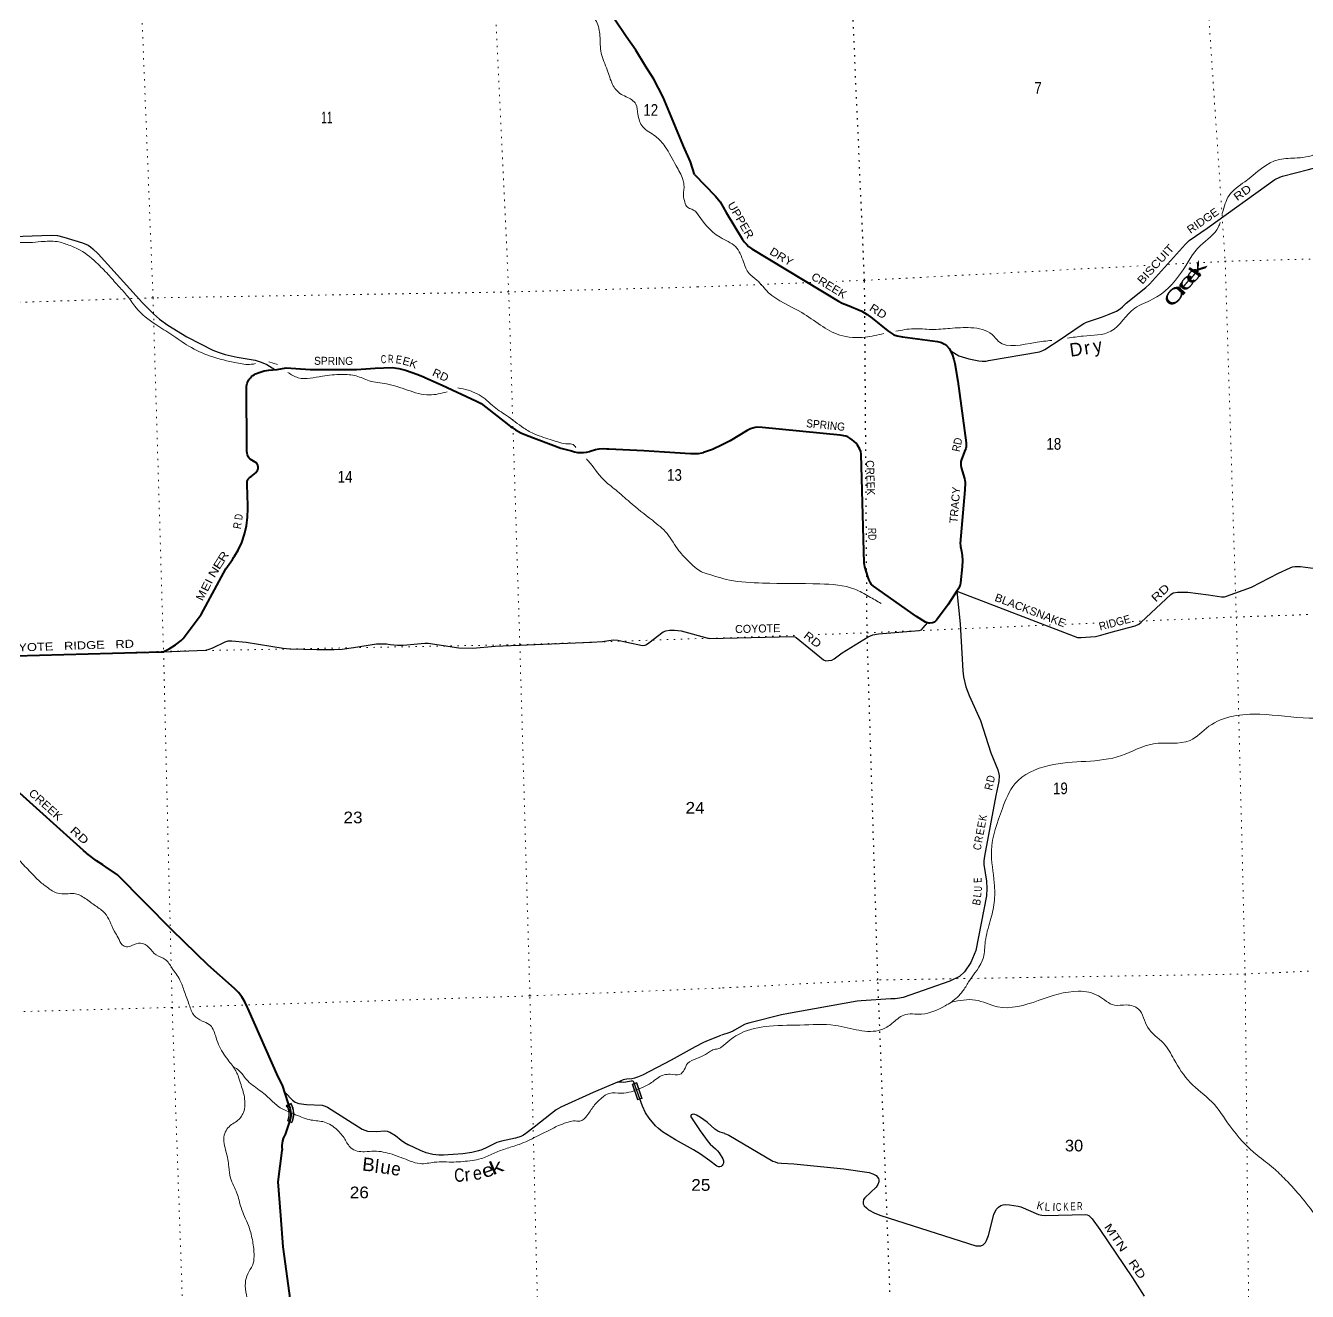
# Model space of a CAD drawing. Header units: feet. Extents: x 505285 to 763886, y -543582 to -353855.
# Drawn here: x 720913 to 740130, y -518662 to -499685 of the extents above; entities that cross this region are included whole.
import ezdxf
from ezdxf.enums import TextEntityAlignment as Align

# ---------------------------------------------------------------- set-up
doc = ezdxf.new("R2010")
doc.units = ezdxf.units.FT
doc.header["$LTSCALE"] = 70
doc.header["$PDMODE"] = 32
doc.header["$PDSIZE"] = 35
doc.linetypes.add('DOTTED', pattern=[1.5, 0.3, -1.2])
for name, color, linetype, lineweight in [('26', 7, 'Continuous', 40), ('27', 7, 'Continuous', 13), ('29', 7, 'Continuous', 25), ('30', 7, 'Continuous', 13), ('31', 7, 'Continuous', 13), ('39', 7, 'Continuous', 13), ('6', 7, 'DOTTED', 25), ('61', 7, 'Continuous', 13), ('7', 7, 'DOTTED', 13)]:
    doc.layers.add(name, color=color, linetype=linetype, lineweight=lineweight)
doc.layers.add('41', color=7, linetype='Continuous')

msp = doc.modelspace()

# ---------------------------------------------------------------- linework, layer by layer
at = {"layer": '26'}
for points in [[(730938.85, -501916.78), (730880, -501726.05), (730774, -501493.05), (730596, -501058.05), (730470, -500759.05), (730332, -500489.05), (730204, -500295.05), (730062, -500053.05), (729918.31, -499848.34), (729740.36, -499585.99)], [(730938.85, -501916.78), (731255.7, -502242.14), (731324.44, -502325.33), (731417.79, -502485.95), (731662.26, -502892.28), (731689.48, -502931.24), (731719.88, -502964), (731752.62, -502994.42), (731799.29, -503031.97), (733099.5, -503818.53), (733155.7, -503846.13), (733232.87, -503876.55), (733448.01, -503965.46), (733487.76, -503988.86), (733527.51, -504014.6), (733605.58, -504073.26), (733837.8, -504263.22), (733882.96, -504293.05), (733929.73, -504318.79), (733978.83, -504337.51), (734060.04, -504353.08), (734582.47, -504418.95), (734642.95, -504435.78), (734689.72, -504461.52), (734720.12, -504482.58), (734756.98, -504527.81), (734801.97, -504611.27), (734828.87, -504689.66), (734843.52, -504750.74), (734888.82, -505016.61), (735013.15, -505940.79), (735014.2, -505978.35), (735014.2, -505999.41), (735008.35, -506026.32), (734989.66, -506071.63), (734938.11, -506203.02), (734933.52, -506221.7), (734931.77, -506248.03), (734933.52, -506273.18), (734940.19, -506309.28), (734989.53, -506474.78), (734996.37, -506504.53), (734998.71, -506523.25), (734999.58, -506538.17), (734994.91, -506647.17), (734926.47, -507450.81), (734926.8, -507479.67), (734929.14, -507494.88), (734942.69, -507562.81), (734953.69, -507631.76), (734958.37, -507701.96), (734955.3, -507797.23), (734930.89, -508037.16), (734925.05, -508067.58), (734920.77, -508080.72), (734902.83, -508119.06), (734870.4, -508169.97), (734741.89, -508363.06), (734570.17, -508601.13), (734554.39, -508616.3), (734539.19, -508626.83), (734508.79, -508637.36), (734471.38, -508644.38), (734455.01, -508644.38), (734434.63, -508639.92), (734403.56, -508626.83), (734270.38, -508542.89), (733626.13, -508090.32), (733596.79, -508061.77), (733576.91, -508031.35), (733560.55, -507999.76), (733545.43, -507961.55), (733496.82, -507797.94), (733490.97, -507771.04), (733487.02, -507742.08), (733439.07, -506112.37), (733433.67, -506069.94), (733419.64, -506033.67), (733385.73, -505974), (733362.35, -505945.92), (733329.61, -505913.16), (733303.89, -505893.27), (733269.94, -505869.02), (733240.75, -505852.33), (733210.35, -505841.8), (733122.78, -505825.8), (731954, -505709.01), (731891.74, -505705.78), (731852.28, -505710.19), (731816.03, -505720.71), (731782.13, -505731.25), (731732.36, -505755.07), (731476.88, -505912.56), (731356.53, -505972.26), (731211.54, -506037.77), (731075, -506087.05)], [(720388, -509143.05), (722945, -509074.72), (722974.28, -509073.94), (722995, -509063.69), (723066.88, -509028.16), (723158.21, -508970.4), (723243.01, -508903.41), (723274, -508875.05), (723546, -508514.05), (723916, -507827.05), (724011.88, -507687.05), (724035.82, -507652.09), (724044.93, -507637.05), (724098.01, -507549.37), (724153.09, -507432.3), (724195.63, -507310.11), (724225.16, -507184.14), (724241.37, -507055.78), (724244.06, -506926.42), (724242, -506884.05), (724233, -506565.05), (724231.83, -506552.87), (724231.95, -506540.65), (724233.33, -506528.5), (724235.99, -506516.56), (724239.87, -506504.96), (724244.95, -506493.84), (724251.16, -506483.3), (724258.44, -506473.47), (724266.7, -506464.46), (724275.86, -506456.36), (724285.82, -506449.26), (724293, -506445.05), (724367, -506386.05), (724374.45, -506378.19), (724381.04, -506369.59), (724386.69, -506360.35), (724391.34, -506350.57), (724394.95, -506340.35), (724397.46, -506329.82), (724398.87, -506319.08), (724399.14, -506308.25), (724398.28, -506297.45), (724396.3, -506286.81), (724393.21, -506276.42), (724389.05, -506266.42), (724383.88, -506256.91), (724377.73, -506247.99), (724377, -506247.05), (724278, -506186.05), (724265.62, -506170.71), (724254.92, -506154.16), (724246, -506136.58), (724238.96, -506118.17), (724233.9, -506099.12), (724232.95, -506093.05), (724230, -506067.96), (724229.87, -506043.05), (724225, -505092.05), (724228.7, -505068.53), (724234.85, -505045.53), (724243.36, -505023.3), (724254.15, -505002.08), (724267.1, -504982.1), (724282.07, -504963.59), (724298.89, -504946.74), (724317.38, -504931.74), (724337.33, -504918.76), (724358.54, -504907.93), (724380.75, -504899.38), (724385, -504898.05), (724490, -504862.05), (724558, -504850.05), (724686, -504843.05), (724818, -504817.05), (725179, -504840.05), (725872, -504842.05), (726153, -504822.05), (726409.62, -504809.61), (726510, -504824.05), (726608.7, -504852.29), (726791.19, -504916.31), (726850.43, -504940.03), (726890.62, -504956.17), (726898, -504959.53), (727158, -505078.05), (727671, -505313.05)], [(727671, -505313.05), (727740, -505349.05), (728155, -505673.5), (728180, -505693.05), (728205, -505708.17), (728256.95, -505744.57), (728336.99, -505788.97), (728421.23, -505824.76), (728422, -505825.05), (728935, -506021.05), (729099, -506062.05), (729142.6, -506075.05), (729187.32, -506083.42), (729232.67, -506087.07), (729278.16, -506085.96), (729323.28, -506080.1), (729367.54, -506069.56), (729378.04, -506065.96), (729407.39, -506055.89), (729428.04, -506049.84), (729457.8, -506041.12), (729513.95, -506030.9), (729570.85, -506026.6), (729627.89, -506028.28), (729654, -506031.05), (730182, -506054.05), (730492, -506075.05), (730881, -506098.05), (730939.84, -506101.84), (730998.75, -506099.46), (731057.09, -506090.94), (731075, -506087.05)], [(724852.05, -515847.87), (724848.69, -515837.07), (724765, -515568.05), (724700, -515444.05), (724243, -514415.05), (724236.11, -514397.92), (724199.33, -514321.02), (724154.71, -514248.39), (724102.75, -514180.82), (724044, -514119.05), (723647, -513771.05), (723110, -513248.05), (722288, -512416.05), (722118, -512301.54), (722075.2, -512272.71), (722068, -512268.13), (721973.61, -512208.04), (721829, -512097.21), (721818.41, -512089.09), (721779, -512053.42), (720728, -511102.05), (719954, -510049.05), (719469.93, -509515.11)], [(724877.13, -516096.51), (724878.01, -516094.12), (724879.62, -516089.76), (724887.31, -516059.44), (724891.78, -516028.48), (724892.99, -515997.22), (724890.93, -515966), (724885.62, -515935.17), (724877.11, -515905.07), (724869.92, -515887.07), (724852.05, -515847.87)], [(724990, -519569.05), (724775, -517995.05), (724741, -517526.05), (724698, -517018.05), (724759.46, -516549.05), (724761.47, -516533.71), (724759.78, -516499.05), (724759.34, -516476.5), (724762.46, -516439.98), (724769.39, -516403.98), (724780.04, -516368.91), (724794.29, -516335.14), (724797.1, -516330.05), (724808.74, -516308.95), (724818.05, -516280.05), (724861.81, -516144.12), (724877.13, -516096.51)]]:
    msp.add_lwpolyline(points, dxfattribs=at)
at = {"layer": '29'}
for points in [[(738031.01, -503261.27), (738301.49, -502962.12), (738358.04, -502908.77), (738626.05, -502722.27), (739642.23, -501993.78), (739717.19, -501958.78), (739758.4, -501943.15), (740144.94, -501842.79), (740650.85, -501706.76), (740759.03, -501668.78), (741110.14, -501512.75), (741140.04, -501501.28), (741165.03, -501501.28), (741203.75, -501508.78), (741298.96, -501552.03), (741352.41, -501583.78), (741572.92, -501755.79), (742210.91, -502301.78)], [(719265.92, -502973.18), (719436.84, -502938.54), (719528.78, -502925.56), (719627.22, -502921.23), (719895.48, -502916.9), (720024.2, -502903.92), (720198.35, -502882.27), (720583.44, -502851.96), (721293.04, -502825.99), (721390.39, -502832.49), (721487.74, -502856.29), (721763.58, -502942.88), (721851.19, -502977.51), (721884.73, -503001.32), (721919.34, -503029.46), (721998.3, -503107.38), (722664.63, -503843.32), (722829.05, -504007.83), (722917.75, -504083.58), (723045.39, -504176.66)], [(736517.15, -504328.1), (736755.29, -504166.26), (736779.03, -504151.26), (736820.49, -504132.64), (737058.82, -504051.27), (737157.54, -504011.26), (737267.47, -503966.26), (737321.19, -503928.76), (737357.41, -503898.76), (737415.05, -503848.04), (737705.95, -503613.76), (737761.79, -503559.02), (738031.01, -503261.27)], [(723045.39, -504176.66), (723330.96, -504351.99), (723534.32, -504453.72), (723718.21, -504548.96), (723800.42, -504581.43), (723904.26, -504613.9), (724083.83, -504655.02), (724354.25, -504700.48), (724445.11, -504728.62), (724529.49, -504767.58), (724648.47, -504841.17)], [(734782.78, -504561.26), (734905.2, -504633.76), (735052.79, -504682.82), (735202.51, -504711.26), (735254.98, -504716.26), (735312.45, -504713.76), (735349.72, -504707.01), (736114.44, -504573.76), (736164.41, -504556.26), (736192.75, -504543.14), (736437.82, -504379.22), (736517.15, -504328.1)], [(738646.46, -508220.87), (738841.09, -508247.3), (738886.28, -508247.3), (738918.54, -508238.09), (739291.58, -508102.27), (739697.97, -507894.68), (739869.57, -507811.86), (739907.62, -507797.58), (739941.51, -507793.01), (740024.14, -507795.21), (740326.15, -507835.66), (740386.92, -507854.36), (740773.89, -508014.72), (741622.12, -508430.24), (741672.08, -508447.18), (741733.91, -508451.93), (741908.76, -508448.89), (743817.77, -508386.61)], [(734872.95, -508166.14), (734922.63, -508652.05), (734962.88, -509360.3), (734972.79, -509447.94), (735006.51, -509598.01), (735060.59, -509728.62), (735230.64, -510101.72), (735383.09, -510587.96), (735488.91, -510844.77), (735508.3, -510927.25), (735505.88, -511019.42), (735457.1, -511226.29), (735287.71, -512135.21), (735278.01, -512207.98), (735277.31, -512261.61), (735316.79, -512513.6), (735321.64, -512620.33), (735318.35, -512731), (735158.07, -513550.8), (735081.65, -513731.27), (734989.86, -513873.57), (734911.96, -513939.87), (734767.86, -514010.33), (734068.37, -514255.2), (733985.95, -514269.76), (733947.16, -514274.61), (733882.72, -514278.46), (733440.86, -514305.19), (733379.91, -514310.99), (732349.22, -514494.76), (732246.64, -514517.17), (731769.09, -514636.03), (731715.76, -514653.01), (731689.54, -514662.07), (731538.79, -514747.61), (731524.25, -514754.88), (731468.5, -514781.56), (731346.6, -514819.6)], [(734872.95, -508166.14), (736617.18, -508835.35), (736685.44, -508856.44), (736738.95, -508861.2), (736877.54, -508851.22), (736954.15, -508842.17), (737035.01, -508825.51), (737186.69, -508780.73)], [(737186.69, -508780.73), (737547.35, -508685.44), (737600.97, -508656.57), (737639.01, -508630.4), (738082.08, -508215.12), (738119.37, -508190.2), (738181.19, -508180.68), (738338.33, -508179.04), (738646.46, -508220.87)], [(731158.83, -508872.41), (732421.71, -508842.17), (732445.49, -508846.92), (732466.67, -508859.44), (732712.17, -509056.52), (732875.9, -509194.32), (732911.57, -509206.22), (732949.72, -509205.84), (732999.55, -509196.7), (733032.85, -509177.67), (733152.43, -509090.03), (733543.46, -508851.08), (733613.07, -508820.75), (733698.67, -508805.7), (734308.61, -508753.04), (734341.94, -508742.23), (734371.54, -508715.99), (734432.07, -508638.84)], [(727407.33, -509012.35), (727619.35, -509020.98), (727952.52, -508986.35), (729397.69, -508930.07), (729562.11, -508917.08), (729722.2, -508895.44), (729791.43, -508899.77), (729925.57, -508930.07), (730163.54, -508977.69), (730201.41, -508975.53), (730219.79, -508964.7), (730257.66, -508936.57), (730470.75, -508774.22), (730510.78, -508756.91), (730565.94, -508748.25), (730642.75, -508748.25), (730739.02, -508761.23), (731159.02, -508873.63)], [(722974.28, -509073.94), (723612.69, -509046.99), (723665.7, -509033.99), (723720.86, -509012.35), (723902.59, -508925.77), (723951.27, -508910.61), (724002.11, -508908.45), (724218.45, -508930.1), (724772.29, -509018.83), (724876.13, -509029.67), (725278.53, -509038.33), (725538.14, -509038.33), (725656.05, -509031.82), (725828.04, -509008.02), (726174.18, -508956.07), (726265.05, -508951.74), (726322.38, -508953.89), (726377.54, -508964.73), (726488.97, -508975.54), (726572.25, -508973.39), (726788.59, -508956.07), (726896.77, -508943.06), (726948.69, -508943.09), (727407.33, -509012.35)], [(729784.97, -515525.53), (729873.94, -515487.1), (729897.2, -515480.61), (729925.86, -515476.27), (730003.75, -515469.78), (730044.86, -515461.12), (730090.83, -515447.05), (730168.17, -515413.5), (730596.54, -515190.54), (730955.68, -514991.4), (731081.16, -514926.46), (731152.55, -514893.99), (731340.49, -514821.77)], [(729784.97, -515525.53), (729419.07, -515681.91), (728938.78, -515902.7), (728868.47, -515941.67), (728795.99, -515993.62), (728536.38, -516201.42), (728410.9, -516296.66), (728377.36, -516318.31), (728338.42, -516337.8), (728255.13, -516365.93), (728045.26, -516411.4), (727978.2, -516430.87), (727826.76, -516504.47), (727753.19, -516539.11), (727701.28, -516556.42), (727601.75, -516578.07), (727467.62, -516599.71), (727177.72, -516621.36), (727107.39, -516621.36), (727017.62, -516608.37), (726919.17, -516584.56), (726831.56, -516552.09), (726654.16, -516465.5)], [(731393.91, -516295.8), (731327.49, -516276.64), (731290.17, -516259.31), (731247.45, -516231.18), (731130.62, -516127.28), (731028.94, -516053.69), (730972.15, -516020.13), (730944.57, -516010.39), (730927.8, -516006.06), (730907.79, -516008.23), (730890.48, -516016.89), (730884.53, -516030.95), (730886.16, -516047.19), (731024.61, -516254.99), (731145.22, -516421.66), (731176.05, -516454.13), (731256.1, -516523.4), (731286.93, -516553.7), (731310.19, -516586.17), (731366.44, -516672.75), (731376.17, -516707.39), (731375.09, -516737.69), (731367.51, -516759.34), (731357.78, -516774.49), (731341.55, -516787.48), (731321, -516793.97), (731300.45, -516793.98), (731273.41, -516785.31), (731169.56, -516707.39), (731028.94, -516605.65), (730927.26, -516540.71), (730656.83, -516391.36), (730462.12, -516267.98), (730402.08, -516222.52), (730356.11, -516179.23), (730258.76, -516064.51), (730204.12, -515984.42), (730160.05, -515884.3), (730118.95, -515773.91), (730032.41, -515524.97), (730025.65, -515517.4), (730017.26, -515511.99), (730005.1, -515509.28), (729992.66, -515510.38), (729912.61, -515527.69), (729878, -515529.86), (729852.04, -515527.69), (729784.97, -515525.53)], [(724802.25, -515679.16), (724914.71, -515794.47), (724955.82, -515826.94), (725007.74, -515846.43), (725124.57, -515859.41), (725356.06, -515872.4), (725403.66, -515883.22), (725436.11, -515900.54), (725957.51, -516229.56), (725998.61, -516246.88), (726037.56, -516257.7), (726180.35, -516266.36), (726290.68, -516255.54), (726331.79, -516257.7), (726372.9, -516272.85), (726457.27, -516326.97), (726543.81, -516396.24), (726591.41, -516430.87), (726654.16, -516465.5)], [(731389.53, -516294.33), (731420.03, -516304.86), (731453.97, -516321.84), (732113.33, -516707.51), (732149.69, -516722.06), (732183.61, -516732.79), (732244.23, -516739.04), (732429.9, -516749.32), (733177.86, -516824.56), (733558.45, -516882.3), (733615.52, -516898.96), (733665.06, -516924.07), (733698.75, -516967.96), (733703.5, -516989.38), (733703.5, -517020.31), (733689.24, -517058.38), (733664.03, -517098.61), (733493.32, -517259.04), (733475.22, -517286.81), (733468.08, -517322.5), (733470.46, -517351.05), (733487.11, -517379.61), (733518.02, -517410.54), (733550.89, -517438.85), (733646.43, -517491.44), (733733.61, -517526.56), (735157.21, -517981.28), (735232.55, -517981.61), (735270.6, -517962.57), (735303.89, -517929.26), (735318.16, -517900.71), (735348.11, -517821.91), (735430.14, -517509.2), (735465.6, -517434.33), (735484.62, -517415.3), (735497.52, -517398.78), (735532.18, -517372.47), (735566.8, -517363.31), (735603.35, -517360.68), (735665.35, -517362.95), (735793.97, -517384.27), (735832.2, -517394.08), (736098.14, -517510.47), (736146.81, -517521.3), (736199.88, -517525.26), (736803.31, -517511.01), (736829.93, -517514.85), (736851.97, -517524.75), (736904.28, -517572.34), (737019.72, -517735.52), (737509.88, -518458.64), (737682.08, -518735.37)]]:
    msp.add_lwpolyline(points, dxfattribs=at)
at = {"layer": '31'}
for p, q in [((730005.09, -515556.34), (730075.97, -515531.84)), ((730086.75, -515792.63), (730005.09, -515556.34))]:
    msp.add_line(p, q, dxfattribs=at)
msp.add_lwpolyline([(730015.26, -515561.28), (730071.01, -515542.01), (730147.46, -515763.18), (730091.7, -515782.45)], close=True, dxfattribs=at)
msp.add_lwpolyline([(730075.97, -515531.84), (730157.64, -515768.13), (730086.75, -515792.63)], dxfattribs=at)
at = {"layer": '39'}
msp.add_line((724561.17, -504727.46), (724690.39, -504765.51), dxfattribs=at)
for points in [[(726688.61, -492066.82), (726724, -492153.05), (726796, -492232.05), (726894, -492257.05), (727004, -492343.05), (727102, -492416.05), (727223, -492482.05), (727298, -492639.05), (727355, -492791.05), (727410, -492882.05), (727451, -493032.05), (727493, -493188.05), (727544, -493331.05), (727608, -493459.05), (727680, -493682.05), (727784, -494020.05), (727851, -494189.05), (727940, -494489.05), (728003, -494789.05), (728055, -495043.05), (728119, -495274.05), (728152, -495484.05), (728239, -495603.05), (728360, -495782.05), (728440, -495901.05), (728488, -496145.05), (728477, -496418.05), (728532, -496648.05), (728599, -496908.05), (728666, -497220.05), (728718, -497448.05), (728748, -497602.05), (728796, -497828.05), (728874, -498075.05), (728957, -498230.05), (729024, -498673.05), (729097, -498958.05), (729184, -499220.05), (729240, -499351.05), (729344, -499464.05), (729471, -499624.05), (729523, -499838.05), (729543, -500099.05), (729633, -500348.05), (729713, -500569.05), (729822, -500702.05), (729917, -500751.05), (730061, -500863.05), (730092, -501011.05), (730167, -501204.05), (730354, -501343.05), (730503, -501501.05), (730666, -501786.05), (730766, -501991.05), (730783, -502068.05), (730776, -502229.05), (730796, -502331.05), (730837, -502409.05), (730900, -502438.05), (730955.08, -502469.11)], [(738851.32, -502509.72), (738857.9, -502488.02), (738956.81, -502230.44), (739191.63, -502025.13), (739709.61, -501691.37), (739977.8, -501669.64), (740306.56, -501592.03), (740632.5, -501416.2), (741014.42, -501373.17), (741474.27, -501319.88), (741672.38, -501093.56), (741907.46, -500925.52), (741909.87, -500924.2)], [(730953.38, -502468.15), (731323.82, -502858.28), (731554.53, -502998.1), (731675.47, -503227.32), (731758.66, -503399.44), (731875.96, -503502.39), (732047.69, -503684.02), (732547.88, -503986.62), (733119.32, -504325.28), (733501.37, -504356.46), (733779.62, -504300.89)], [(736532.43, -504372.06), (736766.71, -504339.15), (737183.9, -504267.03), (737543.02, -503919.75), (737808.03, -503787.8), (738243.71, -503382.17), (738525.1, -502982.97), (738797.87, -502702.36), (738821.33, -502639.04)], [(719149.74, -503085.8), (719303, -503052.05), (719532, -503020.05), (719716, -502991.05), (720005, -502990.05), (720647, -502921.05), (720806, -502936.05), (721143, -502924.05), (721386, -502924.05), (721559, -502975.05), (721731, -503051.05), (721998, -503261.05), (722169, -503437.05), (722314, -503601.05), (722441, -503743.05), (722568, -503914.05), (722864, -504167.05), (723103, -504320.05), (723359, -504490.05), (723686, -504641.05), (724074, -504741.05), (724295, -504763.05), (724359.59, -504752.69)], [(733958.65, -504268.28), (734227.91, -504229.34), (734493.01, -504239.8), (734771.39, -504223.8), (735086.08, -504214.79), (735404, -504318.01), (735501.2, -504419.53), (736047.32, -504435.98), (736298.42, -504403.58)], [(724843.06, -504885.48), (724999, -504964.05), (725362, -504940.05), (725651, -504915.05), (725870, -504937.05), (726062, -505010.05), (726322, -505056.05), (726637, -505149.05), (726967, -505222.05), (727231.42, -505174.78)], [(727394.94, -505115.5), (727547, -505152.05), (727800, -505280.05), (727912, -505382.05), (728121, -505529.05), (728381, -505718.05), (728549, -505811.05), (728808, -505899.05), (729041, -505955.05), (729120, -505964.05), (729163.78, -506011.69)], [(729320.4, -506182.11), (729347, -506211.05), (729578, -506492.05), (729759, -506647.05), (729971, -506830.05), (730309, -507102.05), (730529, -507301.05), (730708, -507559.05), (730861, -507725.05), (730977, -507829.05), (731068, -507884.05), (731131, -507903.05)], [(731131, -507903.05), (731463.68, -507997.3), (731960.5, -508043.24), (732821.42, -508054.69), (733343.27, -508134.01), (733557.08, -508244.23), (733738.58, -508347.34)], [(714918.52, -508425.41), (715114, -508478.05), (715168, -508525.05), (715353, -508488.05), (715451, -508479.05), (715609, -508549.05), (715794, -508615.05), (715994, -508646.05), (716122, -508704.05), (716227, -508700.05), (716365, -508814.05), (716475, -508981.05), (716688, -509210.05), (716924, -509354.05), (717111, -509478.05), (717341, -509546.05), (717671, -509567.05), (717894, -509573.05), (718098, -509664.05), (718213, -509787.05), (718257, -509886.05), (718304, -509904.05), (718386, -509959.05), (718514, -509899.05), (718541, -509793.05), (718702, -509812.05), (718973, -509899.05), (719069, -510016.05), (719079, -510017.05), (719151, -510175.05), (719214, -510320.05), (719269, -510446.05), (719388, -510540.05), (719467, -510668.05), (719533, -510842.05), (719617, -510936.05), (719711, -511041.05), (719779, -511205.05), (719823, -511394.05), (719864, -511571.05), (719933, -511657.05), (720057, -511765.05), (720224, -511884.05), (720529, -511996.05), (720670, -512047.05), (720778, -512154.05), (720945, -512334.05), (721105, -512499.05), (721235, -512603.05), (721393, -512692.05), (721522, -512702.05), (721638, -512697.05), (721804, -512770.05), (721960, -512881.05), (722101, -512992.05), (722175, -513114.05), (722245, -513266.05), (722300, -513359.05), (722360, -513465.05), (722423, -513495.05), (722507, -513476.05), (722634, -513439.05), (722763, -513509.05), (722870, -513618.05), (723007, -513687.05), (723105, -513812.05), (723226, -513995.05), (723294, -514169.05), (723365, -514367.05), (723439, -514525.05), (723561, -514609.05), (723665, -514660.05), (723759, -514827.05), (723806, -514962.05), (723944, -515188.05), (724064, -515358.05), (724097, -515423.05)], [(752511.76, -516942.27), (752129.04, -516120.8), (751635.02, -515196.21), (751159.88, -514439.57), (750694.59, -514234.26), (750308.17, -514399.78), (749933.26, -514546.92), (749372.83, -514520.85), (748538.88, -514540.72), (748253.18, -514302.19), (747780.46, -513629.72), (747328.57, -513123.15), (746967.85, -512926.88), (746251.98, -512867.15), (745653.5, -512773.97), (745289.09, -512449.43), (744745.51, -511963.54), (744145.68, -511405.04), (743532.18, -510929.17), (742945.41, -510685.22), (742254.41, -510444.25), (741366.47, -510190.87), (740829.32, -510067.85), (740157.27, -510067.04), (739415.4, -510010.07), (738654.28, -510190.33), (738371.47, -510401.02), (737821.3, -510452.89), (737340.91, -510629.12), (736255.87, -510776.54), (735744.23, -511051.96), (735556.35, -511424.42), (735392, -512056.96), (735435.96, -512539.11), (735434.42, -512834.01), (735374.06, -513106.53), (735300.76, -513417.54), (735271.54, -513657.07), (735051.36, -514022.43), (734961.14, -514163.42), (734793.31, -514326.69)], [(734793.31, -514326.69), (735151.47, -514294.36), (735483.36, -514395.18), (736092.57, -514303.51), (736700.33, -514161.74), (736999.29, -514233.41), (737235.95, -514371.05), (737418.41, -514367.83), (737596.7, -514428.92), (737737.12, -514707.72), (737972.54, -514941.68), (738129.91, -515181.89), (738370.56, -515528.02), (738697.97, -515821.53), (738967.09, -516180.89), (739379, -516622.42), (739621.23, -516814.06), (739802.75, -516987.38), (740047.23, -517257.19), (740303.4, -517584.83), (740865.32, -518150.43), (741119.22, -518538.31), (741194.82, -518865.11), (741292.1, -519038.84), (741724.48, -519355.41), (741944.94, -519487.5), (742059.35, -519698.85), (742230.44, -519858.43), (742545.1, -519987.82), (742667.17, -520116.71), (742802.75, -520227.16), (742989.85, -520524.69), (743241, -520677.96), (743672.94, -521048.71), (743913.73, -521190.24), (744598.12, -521898.77), (744764.87, -522395.45), (744789.71, -522631.43), (745147.56, -523076.51), (745411.15, -523522.29), (745408.84, -523999.75), (745335.3, -524511.34), (745247.66, -525300.15), (745229.98, -525661.71), (745050.32, -525901.54), (744926.93, -526005.37), (744976.61, -526407.12), (745074.39, -526807.5), (744874.6, -527184.31), (744844.79, -527612.41), (744911.12, -527965.55), (744779.29, -528264.18), (744825.39, -528541.68), (744897.28, -528878.61), (744726.05, -529202.45), (744798.54, -529421.01), (745009.17, -529978.63), (745149.64, -530189.23), (745382.38, -530469.4), (745699.71, -531040), (746003.03, -531472.6), (746273.48, -531599.25), (746699.51, -531625.16), (747417.53, -531271.62), (747843.21, -531285.5), (748323.98, -531261.7), (748847.77, -531060.15), (749019.92, -531047.2), (749381.94, -530870.34), (749722.06, -530629.92), (750099.05, -530554.94), (750382.87, -530239.91), (750505.24, -530170.21), (750842.15, -529887.76), (751099.63, -529633.67), (751287.5, -529469.82), (751326.06, -529276.16), (751562.53, -529058.77), (751756.74, -528836.57), (752181.73, -528547.59), (752663.71, -528008.25), (752831.4, -527491.95), (752968.32, -527161.07), (753194.2, -526645.12), (753362.21, -526558.06), (753970.87, -526307.95), (754469.67, -526283.63), (754968.02, -526522.1), (755378.89, -526648.73), (755793.91, -526919.67), (755972.28, -527052.96)], [(731352.2, -514993.95), (731591.63, -514813.55), (731995.35, -514691.66), (732522.28, -514668.55), (733052.07, -514675.44), (733741.94, -514737.91), (733901.76, -514645.08), (734078.7, -514519.66), (734345.05, -514504.01), (734696.6, -514381.61), (734793.31, -514326.69)], [(730107.38, -515624.38), (730162, -515604.05), (730314, -515519.05), (730402, -515453.05), (730576, -515407.05), (730718, -515410.05), (730788, -515339.05), (730837, -515247.05), (730977, -515170.05), (731106, -515109.05), (731167, -515069.05), (731234, -515037.05), (731308, -515020.05), (731352.2, -514993.95)], [(724026, -515295.05), (724115, -515354.05), (724222, -515485.05), (724416, -515643.05), (724586, -515787.05), (724728, -515909.05), (724859.61, -515967.8)], [(724097, -515423.05), (724135, -515542.05), (724192, -515749.05), (724178, -515980.05), (724078, -516110.05), (723999, -516161.05), (723890, -516320.05), (723919, -516574.05), (723959, -516795.05), (723985, -516963.05), (724079, -517188.05), (724142, -517405.05), (724252, -517674.05), (724312, -517886.05), (724337, -518100.05), (724324, -518241.05), (724243, -518401.05), (724207, -518536.05), (724223, -518716.05), (724255, -518952.05), (724253, -519127.05), (724233, -519280.05), (724225, -519361.05), (724224.62, -519391.2)], [(724856.64, -515966.61), (724961, -516013.05), (725193, -516093.05), (725393, -516124.05), (725582, -516240.05), (725699, -516379.05), (725790, -516512.05), (725995, -516569.05), (726141, -516560.05), (726406, -516607.05), (726679, -516708.05), (726827, -516747.05), (727039, -516727.05), (727335, -516723.05), (727605, -516699.05), (727743, -516672.05), (727927, -516594.05), (728106, -516525.05), (728312, -516458.05), (728570, -516342.05), (728817, -516219.05), (728900, -516176.05), (729023, -516132.05), (729128, -516106.05), (729223, -516109.05), (729329, -516029.05), (729430, -515883.05), (729547, -515764.05), (729663, -515694.05), (729844, -515690.05), (729990, -515668.05), (730108.5, -515623.96)]]:
    msp.add_spline(points, degree=3, dxfattribs=at)
at = {"layer": '6'}
msp.add_lwpolyline([(733881.23, -533820.92), (734111.53, -529811.39), (733994.8, -524639.61), (733900.27, -519403.02), (733690.42, -513993.21), (733528.61, -508788.63), (733490.88, -503504.27), (733258.39, -498213.46), (733032.32, -493006.71), (732972.02, -491869.4)], dxfattribs=at)
at = {"layer": '61'}
for p, q in [((724827.12, -515877.37), (724893.16, -515841.84)), ((724837.82, -515880.69), (724889.8, -515852.73)), ((724905.66, -516134.68), (724836.57, -516105.5)), ((724901.35, -516124.18), (724846.99, -516101.22))]:
    msp.add_line(p, q, dxfattribs=at)
for radius, start, end in [(263.87, 336.77917, 28.03999), (271.87, 338.43299, 26.33048), (330.87, 338.19578, 26.67824), (338.87, 336.77913, 28.03984)]:
    msp.add_arc((724594.15, -516001.28), radius, start, end, dxfattribs=at)
msp.add_point((724837.82, -515880.69), dxfattribs=at)
at = {"layer": '7'}
for p, q in [((732683.55, -503536.17), (730992.21, -503603.01)), ((736491.7, -508661.88), (736939.27, -508642.74)), ((731158.83, -508872.41), (732518.8, -508824.33))]:
    msp.add_line(p, q, dxfattribs=at)
for points in [[(738231.97, -491701.79), (738258.85, -492824.9), (738548.66, -498015.79), (738896.71, -503209.02), (739064.5, -508551.83), (739196.45, -513903.69), (739252.79, -519207.57), (739263.77, -524468.63), (739331.52, -529820.32), (739407.4, -535175.8), (739445.98, -536642.07)], [(728536.35, -516789.96), (728473.49, -514232.36), (728321.86, -508965.14), (728155.5, -503678.37), (727903.87, -498366.48), (727682.81, -493125.78), (727636.97, -492038.17)], [(722418.11, -492202.06), (722477.21, -493227.85), (722614.71, -498493.55), (722822.82, -503766.82), (722979.56, -509065.97), (723109.49, -514404.19), (723292.14, -519638.21), (723449.13, -525003.59), (723634.26, -530428.19), (723834.82, -535715.77), (723764.74, -537156.5)], [(762768.29, -502730.78), (760203.04, -502446.26), (754907.04, -502654.12), (749469.25, -502884.1), (744158.76, -503076.34), (738907.02, -503218.75), (737994.51, -503266.85)], [(737697.76, -503282.5), (733490.88, -503504.27), (733064.03, -503521.14)], [(730992.21, -503603.01), (728155.5, -503678.37), (722822.82, -503766.82), (717497.23, -503945.34), (712196.92, -504098.89), (706894.88, -504260.53), (701468.63, -504492.76), (699219.32, -504554.21)], [(737502.98, -508618.62), (739064.5, -508551.83), (744277.12, -508374.43), (749609.27, -508237.74), (754742.14, -508146.88), (759925.05, -508052.57), (762945.53, -508097.43)], [(732792.61, -508814.65), (733528.61, -508788.63), (736275.91, -508671.11)], [(699399.22, -510501.24), (701661.75, -510033.49), (703184.61, -509725.25), (707064.89, -509595.35), (712342.44, -509422.52), (717631.82, -509243.26), (722979.56, -509065.97), (728321.86, -508965.14), (731158.89, -508869.74)], [(763115.72, -513250.62), (760104.18, -513370.99), (754807.89, -513568.83), (749705.88, -513546.49), (744449.32, -513660.96), (739196.45, -513903.69), (733690.42, -513993.21), (731324.88, -514114.56)], [(731324.88, -514114.56), (728473.49, -514232.36), (723109.49, -514404.19), (717794.99, -514554.23), (712487.95, -514746.15), (707198.84, -514933.43), (701820.45, -515095.74), (699538, -515182.05)], [(728857.66, -527639.83), (728764.27, -524813.39), (728602.7, -519490.32), (728536.35, -516789.96)]]:
    msp.add_lwpolyline(points, dxfattribs=at)

# ---------------------------------------------------------------- texts
at = {"layer": '27'}
for s, rotation, width, p in [('UPPER', 300.165, 1.1, (731430.09, -502367.8)), ('DRY', 328.828, 1.1, (732055.08, -503104.9)), ('CREEK', 328.828, 1.05, (732678.87, -503482.26)), ('RD', 327.075, 1.15, (733550.72, -503946.23)), ('SPRING', 359.835, 0.95, (725237.88, -504770.22)), ('RD', 335.494, 1.05, (726998.68, -504928.49)), ('SPRING', 354.294, 0.95, (732610.73, -505703.98)), ('RD', 78.578, 0.9, (734916.65, -506081.52)), ('CREEK', 271.685, 0.95, (733511.76, -506202.91)), ('R', 79.804, 0.85, (724137.26, -507238.67)), ('D', 83.357, 0.75, (724160.21, -507101)), ('RD', 271.685, 0.8, (733543.55, -507217.29)), ('E', 56.872, 1.45, (723813.86, -507852.88)), ('R', 56.737, 1.3, (723884.46, -507739.78)), ('N', 57.27, 1.3, (723742.03, -507973.3)), ('E', 63.165, 1.25, (723639.67, -508181.92)), ('I', 63.165, 1.2, (723700.58, -508065.49)), ('M', 63.651, 1.1, (723565.35, -508319.37)), ('COYOTE   RIDGE   RD', 1.899, 1.2, (720517.16, -509077.57)), ('CREEK', 317.848, 1.1, (720947.97, -511206.74)), ('RD', 317.848, 1.3, (721568.84, -511768.77))]:
    msp.add_text(s, height=120, rotation=rotation, dxfattribs=dict(at, width=width)).set_placement(p)
for s, rotation, width, p in [('C', 2.775, 0.7, (726281.14, -504745.76)), ('R', 359.775, 0.65, (726387.09, -504740.74)), ('E', 351.814, 0.85, (726501.6, -504750.79)), ('K', 339.668, 1.05, (726706.9, -504811.07))]:
    msp.add_text(s, height=120, rotation=rotation, dxfattribs=dict(at, width=width)).set_placement(p, align=Align.CENTER)
msp.add_text('E', height=120, rotation=344.668, dxfattribs=at).set_placement((726605.17, -504775.49), align=Align.CENTER)
msp.add_text('TRACY', height=120, rotation=85.132, dxfattribs=at).set_placement((734881.43, -507147.83))
at = {"layer": '30'}
for s, rotation, width, p in [('RD', 35.636, 1.2, (739190.64, -502238.22)), ('RIDGE', 34.833, 1.05, (738596.57, -502657.5)), ('BISCUIT', 47.881, 1.15, (737899.28, -503302.58)), ('RD', 43.146, 1.3, (737966.83, -508233.68)), ('BLACKSNAKE', 339.01, 1.05, (735955.45, -508506.49)), ('RIDGE', 14.8, 0.95, (737256.12, -508693.27)), ('RD', 321.244, 1.2, (732675.02, -508936.94)), ('D', 76.732, 0.9, (735439.4, -510991.43)), ('R', 76.732, 0.9, (735413.15, -511105.98)), ('K', 79.443, 0.85, (735321.63, -511571.16)), ('E', 79.443, 0.9, (735282.31, -511782.12)), ('E', 79.443, 0.9, (735302.23, -511675.25)), ('R', 79.443, 0.85, (735261.44, -511894.11)), ('C', 79.443, 0.85, (735240.48, -512006.56)), ('E', 90.904, 0.7, (735246.67, -512497.72)), ('L', 83.297, 0.9, (735239.42, -512722.29)), ('U', 88.602, 0.7, (735250.4, -512627.38)), ('B', 78.938, 0.9, (735229.2, -512835.6)), ('K', 345.363, 0.95, (736110.47, -517437.11)), ('L', 354.729, 0.9, (736227.11, -517453.32)), ('C', 1.353, 0.65, (736401.37, -517456.45)), ('K', 1.353, 0.65, (736510.8, -517452.2)), ('E', 1.353, 0.7, (736615.88, -517447.97)), ('R', 1.353, 0.65, (736718.6, -517443.77)), ('MTN   RD', 304.131, 1.35, (737346.72, -518093.17))]:
    msp.add_text(s, height=120, rotation=rotation, dxfattribs=dict(at, width=width)).set_placement(p, align=Align.CENTER)
for s, rotation, p in [('COYOTE', 1.372, (731889.65, -508784.89)), ('I', 357.353, (736326.73, -517459.16))]:
    msp.add_text(s, height=120, rotation=rotation, dxfattribs=at).set_placement(p, align=Align.CENTER)
at = {"layer": '41'}
for s, rotation, width, p in [('k', 56.157, 1.8, (738567.34, -503382.39)), ('e', 49.837, 1.85, (738386.64, -503587.88)), ('e', 52.157, 1.75, (738484.3, -503482.98)), ('C', 48.83, 1.65, (738203.32, -503807.99)), ('r', 48.121, 2.1, (738309.02, -503685.79))]:
    msp.add_text(s, height=200, rotation=rotation, dxfattribs=dict(at, width=width)).set_placement(p, align=Align.CENTER)
for s, rotation, p in [('D', 7.909, (736675.02, -504637)), ('y', 10.078, (736999.72, -504580.59)), ('r', 8.42, (736839.92, -504612.91))]:
    msp.add_text(s, height=200, rotation=rotation, dxfattribs=at).set_placement(p, align=Align.CENTER)
for s, rotation, width, p in [('B', 353.836, 1.05, (725951.37, -516849.35)), ('u', 351.185, 1.05, (726218.13, -516886.44)), ('k', 23.145, 1.45, (727918.61, -516924.12)), ('e', 350.425, 0.95, (726381.33, -516909.65)), ('C', 2.502, 0.8, (727342.16, -517022.44)), ('e', 7.539, 0.9, (727631.42, -516995.51)), ('e', 19.314, 1.2, (727789.17, -516968.28))]:
    msp.add_text(s, height=200, rotation=rotation, dxfattribs=dict(at, width=width)).set_placement(p)
for s, rotation, p in [('l', 353.603, (726139.67, -516883.35)), ('r', 5.445, (727500.13, -517013.39))]:
    msp.add_text(s, height=200, rotation=rotation, dxfattribs=at).set_placement(p)
at = {"layer": '7'}
for s, width, p in [('7', 0.85, (736036.31, -500707.41)), ('11', 0.65, (725344.61, -501149.31)), ('12', 0.85, (730174.19, -501037.02)), ('18', 0.85, (736217.96, -506043.8)), ('14', 0.85, (725592.22, -506535.12)), ('13', 0.85, (730530.55, -506509.55)), ('19', 0.85, (736316.43, -511208.08)), ('24', 1.1, (730806.78, -511499.37)), ('23', 1.1, (725677.85, -511644.35)), ('30', 1.05, (736494.87, -516563.46)), ('26', 1.1, (725772.4, -517265.88)), ('25', 1.1, (730892.71, -517154.58))]:
    msp.add_text(s, height=175, dxfattribs=dict(at, width=width)).set_placement(p)

doc.saveas('drawing.dxf')
